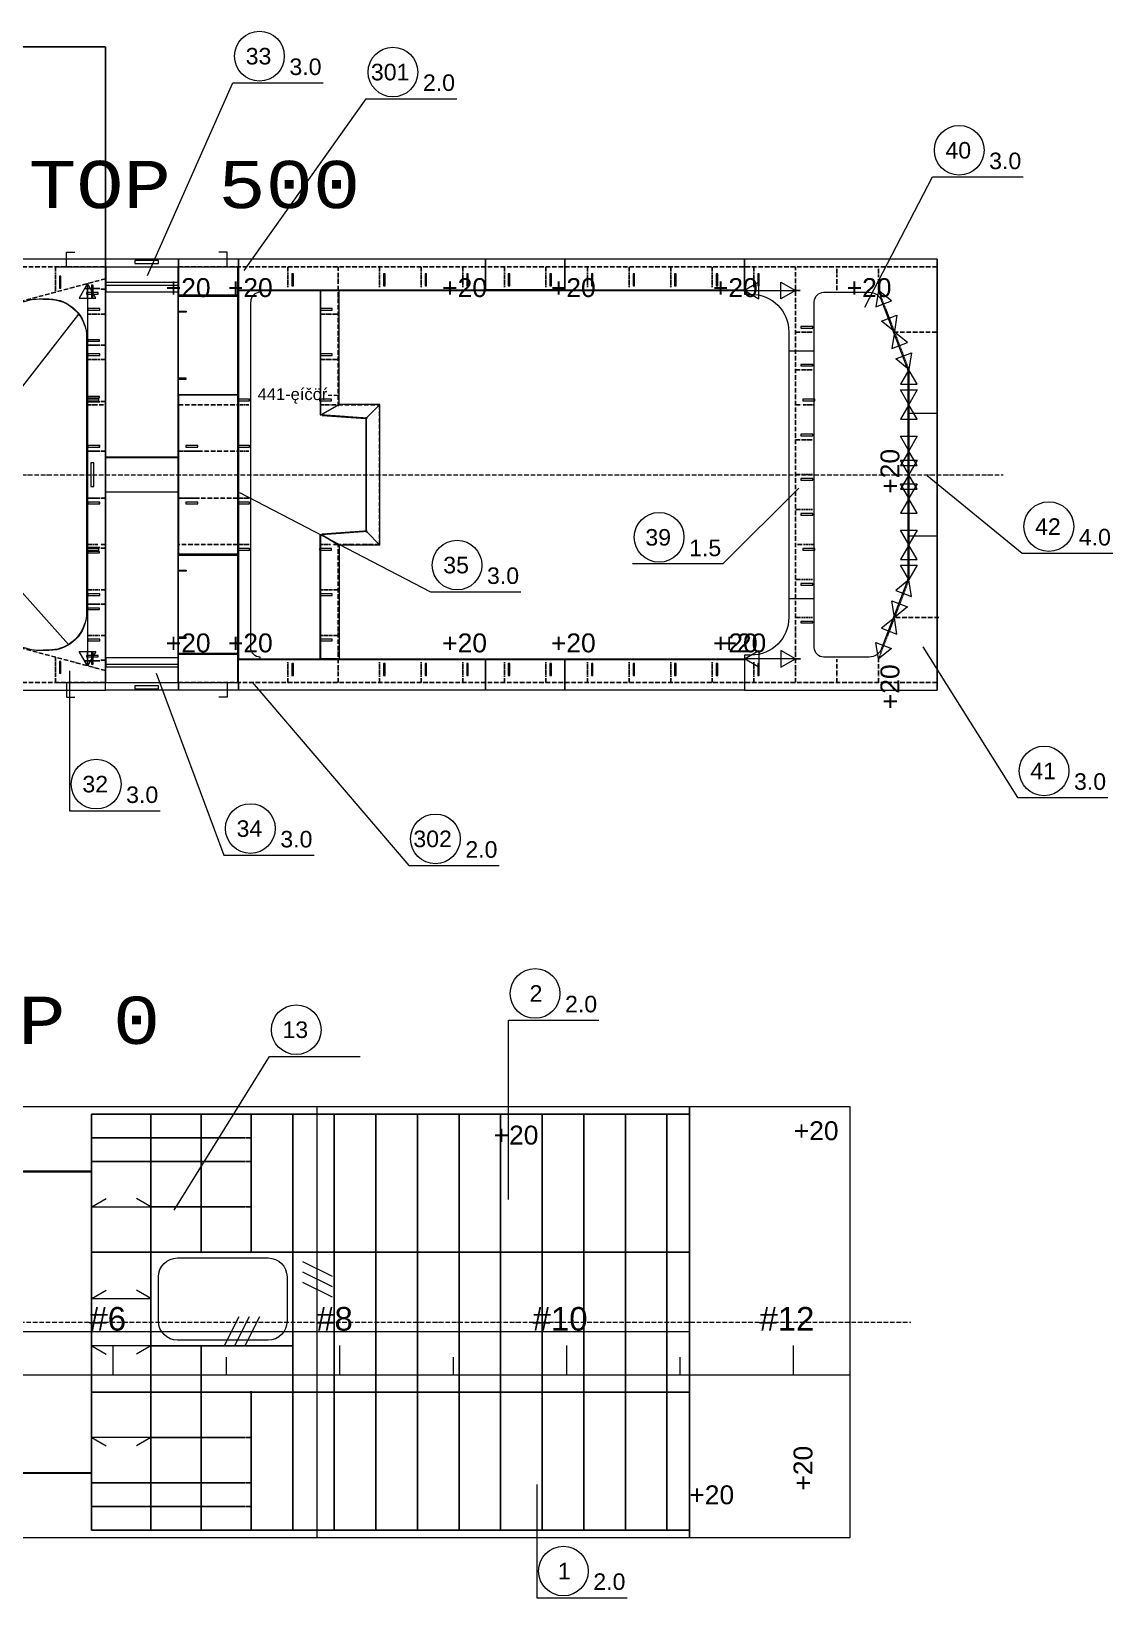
# Model space of a CAD drawing. Header units: inches. Extents: x -13175 to 44880, y -10439 to 22675.
# Drawn here: x -1702 to 4019, y 14371 to 22658 of the extents above; entities that cross this region are included whole.
import ezdxf

# ---------------------------------------------------------------- set-up
doc = ezdxf.new("R2010")
doc.units = ezdxf.units.IN
doc.header["$MEASUREMENT"] = 0
for name, pattern in [('Dashed', [10, 7.5, -2.5]), ('Dashed_dotted', [34, 24, -5, 0, -5]), ('Short_dashed', [5, 3.75, -1.25])]:
    doc.linetypes.add(name, pattern=pattern)
doc.layers.get('0').update_dxf_attribs({"linetype": 'CONTINUOUS'})
doc.layers.get('Defpoints').update_dxf_attribs({"linetype": 'CONTINUOUS'})
doc.styles.add('Style_ARIAL', font='ARIAL')
doc.styles.add('Style_Courier_New', font='Courier New')
doc.dimstyles.new('ISO-25', dxfattribs={"dimtxt": 2.5, "dimasz": 2.5, "dimexe": 0.18, "dimexo": 0.625, "dimgap": 0.09, "dimtad": 1, "dimtih": 1, "dimtoh": 1, "dimdec": 4, "dimzin": 0, "dimdsep": 46, "dimtxsty": 'Standard', "dimcen": 0.09, "dimdle": 0.38, "dimadec": 0, "dimazin": 0, "dimtfac": 1, "dimtdec": 4, "dimtofl": 0, "dimtmove": 0, "dimatfit": 3, "dimfxl": 1, "dimtolj": 1, "dimtzin": 0, "dimarcsym": 0})

# ---------------------------------------------------------------- blocks, each defined once
blk = doc.blocks.new('*D1')
at = {"color": 0, "lineweight": -2}
for p, q in [((-4411.1, 21453), (-4411.1, 22575.5)), ((-1312.1, 22575.4), (-4408.6, 22575.4)), ((-1309.6, 21453), (-1309.6, 22575.5))]:
    blk.add_line(p, q, dxfattribs=at)
at = {"color": 0}
for points in [[(-4408.6, 22575.8), (-4408.6, 22575), (-4411.1, 22575.4)], [(-1312.1, 22575.8), (-1312.1, 22575), (-1309.6, 22575.4)]]:
    blk.add_solid(points, dxfattribs=at)
at = {"layer": 'Defpoints', "color": 0}
for p in [(-4411.1, 22575.4), (-4411.1, 21452.4), (-1309.6, 21452.4)]:
    blk.add_point(p, dxfattribs=at)
at = {"color": 0, "insert": (-2860.4, 22576.7), "char_height": 2.5, "attachment_point": 5}
blk.add_mtext('\\A1;3101.4999', dxfattribs=at)

msp = doc.modelspace()

# ---------------------------------------------------------------- linework, layer by layer
at = {"color": 1, "lineweight": 0}
for p, q in [((-1515.92311, 21412.94379), (-1515.92311, 21489.2652)), ((-1515.92311, 21489.2652), (-1471.89158, 21489.2652)), ((-666.8394, 21489.2652), (-710.87092, 21489.2652)), ((-666.8394, 21412.94379), (-666.8394, 21489.2652)), ((-1574.6313, 21412.35633), (-608.13121, 21412.35633)), ((-1028.88125, 21445.16883), (-1153.88125, 21445.16883)), ((-1153.88125, 21445.16883), (-1153.88125, 21429.54383)), ((-1153.88125, 21429.54383), (-1028.88125, 21429.54383)), ((-1028.88125, 21429.54383), (-1028.88125, 21445.16883)), ((-1404.63122, 21323.43421), (-1448.66275, 21247.11432)), ((-1360.60008, 21247.11432), (-1404.63122, 21323.43421)), ((2146.68981, 21331.38862), (2070.3684, 21287.35633)), ((2146.68981, 21243.32557), (2146.68981, 21331.38862)), ((2264.04744, 21243.32557), (2264.04744, 21331.38862)), ((2264.04744, 21331.38862), (2340.36885, 21287.35633)), ((-1448.66275, 21247.11432), (-1360.60008, 21247.11432)), ((2070.3684, 21287.35633), (2146.68981, 21243.32557)), ((2340.36885, 21287.35633), (2264.04744, 21243.32557)), ((2780.36901, 21287.3548), (2766.53081, 21200.33698)), ((2766.53081, 21200.33698), (2848.77416, 21231.81739)), ((2848.77416, 21231.81739), (2780.36901, 21287.3548)), ((2795.40883, 21124.89295), (2877.65218, 21156.37336)), ((2877.65218, 21156.37336), (2863.81398, 21069.35553)), ((2863.81398, 21069.35553), (2795.40883, 21124.89295)), ((2864.57921, 21067.35511), (2850.74102, 20980.33728)), ((2932.98436, 21011.81769), (2864.57921, 21067.35511)), ((2850.74102, 20980.33728), (2932.98436, 21011.81769)), ((2871.9637, 20924.89295), (2954.20705, 20956.37336)), ((2940.36885, 20869.35553), (2871.9637, 20924.89295)), ((2954.20705, 20956.37336), (2940.36885, 20869.35553)), ((2940.36809, 20867.35511), (2896.33733, 20791.03522)), ((2984.39962, 20791.03522), (2940.36809, 20867.35511)), ((2896.33733, 20791.03522), (2984.39962, 20791.03522)), ((2940.36809, 20684.35645), (2896.33733, 20760.67634)), ((2896.33733, 20760.67634), (2984.39962, 20760.67634)), ((2984.39962, 20760.67634), (2940.36809, 20684.35645)), ((2940.36809, 20682.3545), (2896.33733, 20606.03461)), ((2984.39962, 20606.03461), (2940.36809, 20682.3545)), ((2896.33733, 20606.03461), (2984.39962, 20606.03461)), ((2940.36809, 20439.35675), (2896.33733, 20515.67664)), ((2896.33733, 20515.67664), (2984.39962, 20515.67664)), ((2984.39962, 20515.67664), (2940.36809, 20439.35675)), ((2940.36809, 20437.3548), (2896.33733, 20361.03492)), ((2940.36809, 20313.35578), (2896.33733, 20389.67719)), ((2896.33733, 20389.67719), (2984.39962, 20389.67719)), ((2984.39962, 20361.03492), (2940.36809, 20437.3548)), ((2984.39962, 20389.67719), (2940.36809, 20313.35578)), ((-1371.81872, 20374.85633), (-1387.44372, 20374.85633)), ((-1387.44372, 20374.85633), (-1387.44372, 20249.85633)), ((-1371.81872, 20249.85633), (-1371.81872, 20374.85633)), ((2896.33733, 20361.03492), (2984.39962, 20361.03492)), ((2940.36809, 20311.35535), (2896.33733, 20235.0347)), ((2984.39962, 20235.0347), (2940.36809, 20311.35535)), ((-1387.44372, 20249.85633), (-1371.81872, 20249.85633)), ((2940.36809, 20187.35556), (2896.33733, 20263.67698)), ((2896.33733, 20263.67698), (2984.39962, 20263.67698)), ((2896.33733, 20235.0347), (2984.39962, 20235.0347)), ((2984.39962, 20263.67698), (2940.36809, 20187.35556)), ((2940.36809, 20185.35666), (2896.33733, 20109.03525)), ((2984.39962, 20109.03525), (2940.36809, 20185.35666)), ((2896.33733, 20109.03525), (2984.39962, 20109.03525)), ((2940.36809, 19942.35511), (2896.33733, 20018.67652)), ((2896.33733, 20018.67652), (2984.39962, 20018.67652)), ((2984.39962, 20018.67652), (2940.36809, 19942.35511)), ((2940.36809, 19940.35621), (2896.33733, 19864.03479)), ((2984.39962, 19864.03479), (2940.36809, 19940.35621)), ((2896.33733, 19864.03479), (2984.39962, 19864.03479)), ((2940.36809, 19757.35526), (2896.33733, 19833.67667)), ((2896.33733, 19833.67667), (2984.39962, 19833.67667)), ((2984.39962, 19833.67667), (2940.36809, 19757.35526)), ((2940.36885, 19755.3556), (2871.9637, 19699.81818)), ((2954.20705, 19668.33777), (2940.36885, 19755.3556)), ((2864.57921, 19557.35602), (2850.74102, 19644.37384)), ((2850.74102, 19644.37384), (2932.98436, 19612.89344)), ((2871.9637, 19699.81818), (2954.20705, 19668.33777)), ((2932.98436, 19612.89344), (2864.57921, 19557.35602)), ((2863.81398, 19555.3556), (2795.40883, 19499.81818)), ((2795.40883, 19499.81818), (2877.65218, 19468.33777)), ((2877.65218, 19468.33777), (2863.81398, 19555.3556)), ((2780.36901, 19337.35556), (2766.53081, 19424.37339)), ((2766.53081, 19424.37339), (2848.77416, 19392.89298)), ((-1404.63122, 19301.27616), (-1448.66275, 19377.59757)), ((-1448.66275, 19377.59757), (-1360.60008, 19377.59757)), ((-1360.60008, 19377.59757), (-1404.63122, 19301.27616)), ((2070.3684, 19337.35633), (2146.68981, 19381.38709)), ((2146.68981, 19293.3248), (2070.3684, 19337.35633)), ((2146.68981, 19381.38709), (2146.68981, 19293.3248)), ((2340.36885, 19337.35633), (2264.04744, 19381.38709)), ((2264.04744, 19381.38709), (2264.04744, 19293.3248)), ((2264.04744, 19293.3248), (2340.36885, 19337.35633)), ((2848.77416, 19392.89298), (2780.36901, 19337.35556)), ((-1574.6313, 19212.35556), (-608.13121, 19212.35556)), ((-1515.92311, 19211.76886), (-1515.92311, 19135.44745)), ((-1028.88125, 19195.16806), (-1153.88125, 19195.16806)), ((-1153.88125, 19195.16806), (-1153.88125, 19179.54306)), ((-1153.88125, 19179.54306), (-1028.88125, 19179.54306)), ((-1028.88125, 19179.54306), (-1028.88125, 19195.16806)), ((-666.8394, 19211.76963), (-666.8394, 19135.44822)), ((-1515.92311, 19135.44745), (-1471.89158, 19135.44745)), ((-666.8394, 19135.44822), (-710.87054, 19135.44822)), ((-1382.91758, 16438.08722), (-1306.59655, 16482.11875)), ((-1382.91758, 16438.08722), (-1069.41775, 16438.08722)), ((-1069.41775, 16438.08722), (-1145.73878, 16482.11875)), ((-1382.91758, 15953.08738), (-1306.59655, 15997.1189)), ((-1069.41775, 15953.08738), (-1145.73878, 15997.1189)), ((-1382.91758, 15953.08738), (-1069.41775, 15953.08738)), ((-1069.41775, 15703.08738), (-1382.91758, 15703.08738)), ((-1382.91758, 15703.08738), (-1306.59655, 15659.05585)), ((-1269.41737, 15549.1941), (-1269.41737, 15705.4441)), ((-1069.41775, 15703.08738), (-1145.73878, 15659.05585)), ((-69.41737, 15549.1941), (-69.41737, 15705.4441)), ((1130.58263, 15549.1941), (1130.58263, 15705.4441)), ((2330.58263, 15549.1941), (2330.58263, 15705.4441)), ((-669.41737, 15549.1941), (-669.41737, 15642.9441)), ((530.58263, 15549.1941), (530.58263, 15642.9441)), ((1730.58263, 15549.1941), (1730.58263, 15642.9441)), ((-5339.41764, 15549.1941), (2630.58263, 15549.1941)), ((-1069.41775, 15218.08753), (-1382.91758, 15218.08753)), ((-1382.91758, 15218.08753), (-1306.59655, 15174.056)), ((-1069.41775, 15218.08753), (-1145.73878, 15174.056))]:
    msp.add_line(p, q, dxfattribs=at)
at = {"color": 3, "lineweight": 0}
for p, q in [((-1309.63115, 21452.35572), (-4411.13108, 21452.35572)), ((-1309.63115, 19172.35618), (-1309.63115, 21452.35572)), ((-923.13136, 21452.35572), (-1309.63115, 21452.35572)), ((-1309.63115, 19212.35556), (-1309.63115, 21412.35633)), ((-1308.13121, 19212.35556), (-1308.13121, 21412.35633)), ((-924.6313, 19212.35556), (-924.6313, 21412.35633)), ((-923.13136, 21452.35572), (-923.13136, 21262.35633)), ((-606.63127, 21452.35572), (-923.13136, 21452.35572)), ((-923.13136, 19212.35556), (-923.13136, 21412.35633)), ((-609.63115, 19212.35633), (-609.63115, 21412.35633)), ((-606.63127, 21452.35572), (-606.63127, 21293.35608)), ((700.3687, 21452.35572), (-606.63127, 21452.35572)), ((-606.63127, 19212.35633), (-606.63127, 21412.35633)), ((700.3687, 21452.35572), (700.3687, 21293.35608)), ((1120.3684, 21452.35572), (700.3687, 21452.35572)), ((700.3687, 21293.35608), (700.3687, 21452.35572)), ((1120.3684, 21293.35608), (1120.3684, 21452.35572)), ((1120.3684, 21452.35572), (1120.3684, 21293.35608)), ((2070.3684, 21452.35572), (1120.3684, 21452.35572)), ((3090.36885, 21452.35572), (2070.3684, 21452.35572)), ((2070.3684, 21293.35608), (2070.3684, 21452.35572)), ((3090.36885, 19172.35618), (3090.36885, 21452.35572)), ((3090.36885, 20312.35633), (3090.36885, 21452.35572)), ((3092.36852, 19172.35618), (3092.36852, 21452.35572)), ((-1308.13121, 21315.35621), (-924.6313, 21315.35621)), ((-923.13136, 21262.35633), (-609.63115, 21262.35633)), ((-606.63127, 21287.35633), (-606.63127, 19337.35633)), ((-541.63112, 19397.35618), (-541.63112, 21227.35572)), ((-73.13136, 21287.35633), (-168.63116, 21287.35633)), ((-73.13136, 20684.35645), (-73.13136, 21287.35633)), ((2305.36901, 20967.35511), (2440.36885, 20967.35511)), ((-923.13136, 20733.357), (-923.13136, 19891.35642)), ((-609.63115, 20733.357), (-923.13136, 20733.357)), ((-609.63115, 19891.35642), (-609.63115, 20733.357)), ((-168.63116, 20629.21882), (-73.13136, 20684.35645)), ((-73.13136, 20684.35645), (-163.81663, 20631.99897)), ((142.3689, 20684.35645), (-73.13136, 20684.35645)), ((72.97612, 20614.96405), (142.3689, 20684.35645)), ((142.3689, 20684.35645), (73.36866, 20615.35621)), ((142.3689, 19940.35621), (142.3689, 20684.35645)), ((2935.36855, 20637.35633), (3090.36885, 20637.35633)), ((-163.81663, 20631.99897), (-163.80099, 20631.99744)), ((67.76868, 20615.3379), (72.97612, 20614.96405)), ((73.36866, 20615.35621), (73.36866, 20609.35645)), ((3090.36885, 19172.35618), (3090.36885, 20312.35633)), ((-168.63116, 19995.49308), (-73.13136, 19940.35621)), ((-163.81663, 19992.71445), (-163.80099, 19992.71521)), ((-73.13136, 19940.35621), (-163.81663, 19992.71445)), ((67.76868, 20009.374), (72.97612, 20009.7486)), ((72.97612, 20009.7486), (142.3689, 19940.35621)), ((73.36866, 20015.35621), (73.36866, 20009.35645)), ((73.36866, 20009.35645), (142.3689, 19940.35621)), ((3090.36885, 19987.35556), (2935.36855, 19987.35556)), ((-923.13136, 19891.35642), (-609.63115, 19891.35642)), ((142.3689, 19940.35621), (-73.13136, 19940.35621)), ((-73.13136, 19940.35621), (-73.13136, 19337.35633)), ((2305.36901, 19657.35602), (2440.36885, 19657.35602)), ((-923.13136, 19172.35618), (-923.13136, 19362.35556)), ((-923.13136, 19362.35556), (-609.63115, 19362.35556)), ((-606.63127, 19172.35618), (-606.63127, 19331.35581)), ((-73.13136, 19337.35633), (-168.63116, 19337.35633)), ((700.3687, 19331.35581), (700.3687, 19172.35618)), ((700.3687, 19172.35618), (700.3687, 19331.35581)), ((1120.3684, 19331.35581), (1120.3684, 19172.35618)), ((1120.3684, 19172.35618), (1120.3684, 19331.35581)), ((2070.3684, 19331.35581), (2070.3684, 19172.35618)), ((-1308.13121, 19309.35569), (-924.6313, 19309.35569)), ((-4411.13108, 19172.35618), (-1309.63115, 19172.35618)), ((-923.13136, 19172.35618), (-1309.63115, 19172.35618)), ((-606.63127, 19172.35618), (-923.13136, 19172.35618)), ((700.3687, 19172.35618), (-606.63127, 19172.35618)), ((1120.3684, 19172.35618), (700.3687, 19172.35618)), ((2070.3684, 19172.35618), (1120.3684, 19172.35618)), ((2070.3684, 19172.35618), (3090.36885, 19172.35618)), ((1780.58263, 16968.08753), (-4144.41756, 16968.08753)), ((-189.41783, 14688.08722), (-189.41783, 16968.08753)), ((1780.58263, 14688.08722), (1780.58263, 16968.08753)), ((2630.58263, 16968.08753), (1780.58263, 16968.08753)), ((1780.58263, 16968.08753), (1780.58263, 14688.08722)), ((2630.58263, 14688.08722), (2630.58263, 16968.08753)), ((-267.6958, 16150.02036), (-111.13986, 16071.74277)), ((-267.6958, 16095.22605), (-111.13986, 16016.94846)), ((-267.6958, 16040.43174), (-111.13986, 15962.15415)), ((-605.07335, 15856.36496), (-683.35132, 15699.80979)), ((-550.27903, 15856.36496), (-628.55662, 15699.80979)), ((-495.48434, 15856.36496), (-573.76231, 15699.80979)), ((-4144.41756, 15778.08738), (1780.58263, 15778.08738)), ((-4144.41756, 14688.08722), (1780.58263, 14688.08722)), ((1780.58263, 14688.08722), (2630.58263, 14688.08722))]:
    msp.add_line(p, q, dxfattribs=at)
at = {"color": 3, "linetype": 'Dashed_dotted', "lineweight": 25}
for p, q in [((-4409.63115, 21412.35633), (-1308.13121, 21412.35633)), ((-1574.6313, 21386.85584), (-1574.6313, 21412.35633)), ((-924.6313, 21412.35633), (3090.36885, 21412.35633)), ((-344.63137, 21386.85584), (-344.63137, 21412.35633)), ((-79.63122, 20674.35584), (-79.63122, 21412.35633)), ((140.36885, 21386.85584), (140.36885, 21412.35633)), ((360.36855, 21386.85584), (360.36855, 21412.35633)), ((580.36901, 21386.85584), (580.36901, 21412.35633)), ((800.3687, 21386.85584), (800.3687, 21412.35633)), ((1020.3684, 21386.85584), (1020.3684, 21412.35633)), ((1240.36885, 21386.85584), (1240.36885, 21412.35633)), ((1460.36855, 21386.85584), (1460.36855, 21412.35633)), ((1680.36901, 21386.85584), (1680.36901, 21412.35633)), ((1900.3687, 21386.85584), (1900.3687, 21412.35633)), ((2120.3684, 21386.85584), (2120.3684, 21412.35633)), ((2340.36885, 19212.35556), (2340.36885, 21412.35633)), ((2560.36855, 21376.85523), (2560.36855, 21412.35633)), ((2780.36901, 21376.85523), (2780.36901, 21412.35633)), ((-3408.13121, 20786.59644), (-1309.63115, 21348.89045)), ((2560.36855, 21288.85627), (2560.36855, 21372.35541)), ((2780.36901, 21288.85627), (2780.36901, 21372.35541)), ((2341.86879, 21287.35633), (2367.36852, 21287.35633)), ((-1335.13125, 21162.35633), (-1309.63115, 21162.35633)), ((-105.13133, 21162.35633), (-79.63122, 21162.35633)), ((2341.86879, 21067.35511), (2367.36852, 21067.35511)), ((2859.6758, 21067.35511), (3099.67366, 21067.35511)), ((-1335.13125, 20922.35541), (-1309.63115, 20922.35541)), ((-105.13133, 20922.35541), (-79.63122, 20922.35541)), ((2341.86879, 20867.35511), (2367.36852, 20867.35511)), ((-1343.63116, 20682.35602), (-1309.63115, 20682.35602)), ((-923.13136, 20682.35602), (-609.63115, 20682.35602)), ((-113.63124, 20682.35602), (-79.63122, 20682.35602)), ((-78.13128, 20682.35602), (140.36885, 20682.35602)), ((140.36885, 19940.35621), (140.36885, 20684.35645)), ((2341.86879, 20682.35602), (2375.86843, 20682.35602)), ((2341.86879, 20497.35541), (2367.36852, 20497.35541)), ((-1335.13125, 20437.35633), (-1309.63115, 20437.35633)), ((-923.13136, 20437.35633), (-609.63115, 20437.35633)), ((2341.86879, 20313.10553), (2367.36852, 20313.10553)), ((-1309.63115, 20187.35556), (-1335.13125, 20187.35556)), ((-609.63115, 20187.35556), (-923.13136, 20187.35556)), ((2367.36852, 20127.35572), (2341.86879, 20127.35572)), ((-1309.63115, 19942.35587), (-1343.63116, 19942.35587)), ((-609.63115, 19942.35587), (-923.13136, 19942.35587)), ((-79.63122, 19942.35587), (-113.63124, 19942.35587)), ((-79.63122, 19212.35633), (-79.63122, 19947.35618)), ((140.36885, 19942.35663), (-78.13128, 19942.35663)), ((2375.86843, 19942.35587), (2341.86879, 19942.35587)), ((-1309.63115, 19275.82068), (-3408.13121, 19838.11545)), ((2367.36852, 19757.35602), (2341.86879, 19757.35602)), ((-1309.63115, 19702.35572), (-1335.13125, 19702.35572)), ((-79.63122, 19702.35572), (-105.13133, 19702.35572)), ((2367.36852, 19557.35602), (2341.86879, 19557.35602)), ((3099.67366, 19557.35602), (2859.6758, 19557.35602)), ((-1309.63115, 19462.35556), (-1335.13125, 19462.35556)), ((-79.63122, 19462.35556), (-105.13133, 19462.35556)), ((2367.36852, 19337.35556), (2341.86879, 19337.35556)), ((2560.36855, 19252.35572), (2560.36855, 19335.85563)), ((2780.36901, 19252.35572), (2780.36901, 19335.85563)), ((-1574.6313, 19212.35556), (-1574.6313, 19237.85605)), ((-344.63137, 19212.35556), (-344.63137, 19237.85605)), ((140.36885, 19212.35556), (140.36885, 19237.85605)), ((360.36855, 19212.35556), (360.36855, 19237.85605)), ((580.36901, 19212.35556), (580.36901, 19237.85605)), ((800.3687, 19212.35556), (800.3687, 19237.85605)), ((1020.3684, 19212.35556), (1020.3684, 19237.85605)), ((1240.36885, 19212.35556), (1240.36885, 19237.85605)), ((1460.36855, 19212.35556), (1460.36855, 19237.85605)), ((1680.36901, 19212.35556), (1680.36901, 19237.85605)), ((1900.3687, 19212.35556), (1900.3687, 19237.85605)), ((2120.3684, 19212.35556), (2120.3684, 19237.85605)), ((2560.36855, 19212.35556), (2560.36855, 19247.8559)), ((2780.36901, 19212.35556), (2780.36901, 19247.8559)), ((-4409.63115, 19212.35556), (-1308.13121, 19212.35556)), ((-924.6313, 19212.35556), (3090.36885, 19212.35556))]:
    msp.add_line(p, q, dxfattribs=at)
at = {"color": 2, "linetype": 'Dashed', "lineweight": 25}
for p, q in [((-1574.6313, 21382.35602), (-1574.6313, 21280.3556)), ((-344.63137, 21382.35602), (-344.63137, 21304.35614)), ((140.36885, 21382.35602), (140.36885, 21304.35614)), ((360.36855, 21382.35602), (360.36855, 21304.35614)), ((580.36901, 21382.35602), (580.36901, 21304.35614)), ((800.3687, 21382.35602), (800.3687, 21304.35614)), ((1020.3684, 21382.35602), (1020.3684, 21304.35614)), ((1240.36885, 21382.35602), (1240.36885, 21304.35614)), ((1460.36855, 21382.35602), (1460.36855, 21304.35614)), ((1680.36901, 21382.35602), (1680.36901, 21304.35614)), ((1900.3687, 21382.35602), (1900.3687, 21304.35614)), ((2120.3684, 21382.35602), (2120.3684, 21304.35614)), ((-1404.63122, 21323.45557), (-1404.63122, 21243.45527)), ((-1402.63118, 21162.35633), (-1339.63107, 21162.35633)), ((-172.63125, 21162.35633), (-109.63115, 21162.35633)), ((2371.86834, 21067.35511), (2430.36901, 21067.35511)), ((-1402.63118, 20922.35541), (-1339.63107, 20922.35541)), ((-172.63125, 20922.35541), (-109.63115, 20922.35541)), ((2371.86834, 20867.35511), (2430.36901, 20867.35511)), ((-1402.63118, 20682.35602), (-1349.6313, 20682.35602)), ((-608.13121, 20682.35602), (-549.13119, 20682.35602)), ((-171.63142, 20682.35602), (-119.63137, 20682.35602)), ((2381.86895, 20682.35602), (2440.36885, 20682.35602)), ((2371.86834, 20497.35541), (2430.36901, 20497.35541)), ((-1402.63118, 20437.35633), (-1339.63107, 20437.35633)), ((-608.13121, 20437.35633), (-549.13119, 20437.35633)), ((2430.36901, 20313.10553), (2371.86834, 20313.10553)), ((-1339.63107, 20187.35556), (-1402.63118, 20187.35556)), ((-549.13119, 20187.35633), (-608.13121, 20187.35633)), ((2430.36901, 20127.35572), (2371.86834, 20127.35572)), ((-1349.6313, 19942.35587), (-1402.63118, 19942.35587)), ((-549.13119, 19942.35663), (-608.13121, 19942.35663)), ((-119.63137, 19942.35587), (-171.63142, 19942.35587)), ((2440.36885, 19942.35587), (2381.86895, 19942.35587)), ((2430.36901, 19757.35602), (2371.86834, 19757.35602)), ((-1339.63107, 19702.35572), (-1402.63118, 19702.35572)), ((-109.63115, 19702.35572), (-172.63125, 19702.35572)), ((2430.36901, 19557.35602), (2371.86834, 19557.35602)), ((-1339.63107, 19462.35556), (-1402.63118, 19462.35556)), ((-109.63115, 19462.35556), (-172.63125, 19462.35556)), ((-1574.6313, 19344.35553), (-1574.6313, 19242.35587)), ((-1404.63122, 19381.25586), (-1404.63122, 19301.25556)), ((-344.63137, 19320.35575), (-344.63137, 19242.35587)), ((140.36885, 19320.35575), (140.36885, 19242.35587)), ((360.36855, 19320.35575), (360.36855, 19242.35587)), ((580.36901, 19320.35575), (580.36901, 19242.35587)), ((800.3687, 19320.35575), (800.3687, 19242.35587)), ((1020.3684, 19320.35575), (1020.3684, 19242.35587)), ((1240.36885, 19320.35575), (1240.36885, 19242.35587)), ((1460.36855, 19320.35575), (1460.36855, 19242.35587)), ((1680.36901, 19320.35575), (1680.36901, 19242.35587)), ((1900.3687, 19320.35575), (1900.3687, 19242.35587)), ((2120.3684, 19320.35575), (2120.3684, 19242.35587))]:
    msp.add_line(p, q, dxfattribs=at)
at = {"color": 2, "lineweight": 0}
for p, q in [((-1545.71742, 21362.66608), (-1553.54518, 21362.66608)), ((-1553.54518, 21362.66608), (-1553.54518, 21300.04401)), ((-1553.54518, 21300.04401), (-1545.71742, 21300.04401)), ((-1545.71742, 21300.04401), (-1545.71742, 21362.66608)), ((-1375.71734, 21314.76722), (-1383.5451, 21314.76722)), ((-1383.5451, 21314.76722), (-1383.5451, 21252.14515)), ((-1375.71734, 21252.14515), (-1375.71734, 21314.76722)), ((-315.7175, 21374.66712), (-323.54525, 21374.66712)), ((-323.54525, 21374.66712), (-323.54525, 21312.04505)), ((-323.54525, 21312.04505), (-315.7175, 21312.04505)), ((-315.7175, 21312.04505), (-315.7175, 21374.66712)), ((169.28273, 21374.66712), (161.45497, 21374.66712)), ((161.45497, 21374.66712), (161.45497, 21312.04505)), ((161.45497, 21312.04505), (169.28273, 21312.04505)), ((169.28273, 21312.04505), (169.28273, 21374.66712)), ((389.28243, 21374.66712), (381.45467, 21374.66712)), ((381.45467, 21374.66712), (381.45467, 21312.04505)), ((381.45467, 21312.04505), (389.28243, 21312.04505)), ((389.28243, 21312.04505), (389.28243, 21374.66712)), ((609.28289, 21374.66712), (601.45513, 21374.66712)), ((601.45513, 21374.66712), (601.45513, 21312.04505)), ((601.45513, 21312.04505), (609.28289, 21312.04505)), ((609.28289, 21312.04505), (609.28289, 21374.66712)), ((829.28258, 21374.66712), (821.45482, 21374.66712)), ((821.45482, 21374.66712), (821.45482, 21312.04505)), ((821.45482, 21312.04505), (829.28258, 21312.04505)), ((829.28258, 21312.04505), (829.28258, 21374.66712)), ((1049.28228, 21374.66712), (1041.45452, 21374.66712)), ((1041.45452, 21374.66712), (1041.45452, 21312.04505)), ((1041.45452, 21312.04505), (1049.28228, 21312.04505)), ((1049.28228, 21312.04505), (1049.28228, 21374.66712)), ((1269.28273, 21374.66712), (1261.45497, 21374.66712)), ((1261.45497, 21374.66712), (1261.45497, 21312.04505)), ((1261.45497, 21312.04505), (1269.28273, 21312.04505)), ((1269.28273, 21312.04505), (1269.28273, 21374.66712)), ((1489.28243, 21374.66712), (1481.45467, 21374.66712)), ((1481.45467, 21374.66712), (1481.45467, 21312.04505)), ((1481.45467, 21312.04505), (1489.28243, 21312.04505)), ((1489.28243, 21312.04505), (1489.28243, 21374.66712)), ((1709.28289, 21374.66712), (1701.45513, 21374.66712)), ((1701.45513, 21374.66712), (1701.45513, 21312.04505)), ((1701.45513, 21312.04505), (1709.28289, 21312.04505)), ((1709.28289, 21312.04505), (1709.28289, 21374.66712)), ((1929.28258, 21374.66712), (1921.45482, 21374.66712)), ((1921.45482, 21374.66712), (1921.45482, 21312.04505)), ((1921.45482, 21312.04505), (1929.28258, 21312.04505)), ((1929.28258, 21312.04505), (1929.28258, 21374.66712)), ((2149.28228, 21374.66712), (2141.45452, 21374.66712)), ((2141.45452, 21374.66712), (2141.45452, 21312.04505)), ((2141.45452, 21312.04505), (2149.28228, 21312.04505)), ((2149.28228, 21312.04505), (2149.28228, 21374.66712)), ((-1411.04258, 21276.26929), (-1411.04258, 21268.44153)), ((-1348.42013, 21276.26929), (-1411.04258, 21276.26929)), ((-1411.04258, 21268.44153), (-1348.42013, 21268.44153)), ((-1383.5451, 21252.14515), (-1375.71734, 21252.14515)), ((-1348.42013, 21268.44153), (-1348.42013, 21276.26929)), ((-1339.8199, 21191.27021), (-1402.44235, 21191.27021)), ((-1402.44235, 21191.27021), (-1402.44235, 21183.44245)), ((-1402.44235, 21183.44245), (-1339.8199, 21183.44245)), ((-1339.8199, 21183.44245), (-1339.8199, 21191.27021)), ((-109.81997, 21191.27021), (-172.44243, 21191.27021)), ((-172.44243, 21191.27021), (-172.44243, 21183.44245)), ((-172.44243, 21183.44245), (-109.81997, 21183.44245)), ((-109.81997, 21183.44245), (-109.81997, 21191.27021)), ((2432.42971, 21096.26899), (2369.80764, 21096.26899)), ((2369.80764, 21096.26899), (2369.80764, 21088.44123)), ((2369.80764, 21088.44123), (2432.42971, 21088.44123)), ((2432.42971, 21088.44123), (2432.42971, 21096.26899)), ((-1340.81973, 21026.26929), (-1403.44218, 21026.26929)), ((-1403.44218, 21026.26929), (-1403.44218, 21018.44153)), ((-1403.44218, 21018.44153), (-1340.81973, 21018.44153)), ((-1340.81973, 21018.44153), (-1340.81973, 21026.26929)), ((-1339.8199, 20951.26929), (-1402.44235, 20951.26929)), ((-1402.44235, 20951.26929), (-1402.44235, 20943.44153)), ((-1402.44235, 20943.44153), (-1339.8199, 20943.44153)), ((-1339.8199, 20943.44153), (-1339.8199, 20951.26929)), ((-109.81997, 20951.26929), (-172.44243, 20951.26929)), ((-172.44243, 20951.26929), (-172.44243, 20943.44153)), ((-172.44243, 20943.44153), (-109.81997, 20943.44153)), ((-109.81997, 20943.44153), (-109.81997, 20951.26929)), ((2432.42971, 20896.26899), (2369.80764, 20896.26899)), ((2369.80764, 20896.26899), (2369.80764, 20888.44123)), ((2369.80764, 20888.44123), (2432.42971, 20888.44123)), ((2432.42971, 20888.44123), (2432.42971, 20896.26899)), ((-1340.82393, 20726.26929), (-1403.44638, 20726.26929)), ((-1403.44638, 20726.26929), (-1403.44638, 20718.44153)), ((-1340.82393, 20718.44153), (-1340.82393, 20726.26929)), ((-1344.81982, 20711.2699), (-1407.44227, 20711.2699)), ((-1407.44227, 20711.2699), (-1407.44227, 20703.44214)), ((-1407.44227, 20703.44214), (-1344.81982, 20703.44214)), ((-1403.44638, 20718.44153), (-1340.82393, 20718.44153)), ((-1344.81982, 20703.44214), (-1344.81982, 20711.2699)), ((-547.31997, 20711.2699), (-609.94243, 20711.2699)), ((-609.94243, 20711.2699), (-609.94243, 20703.44214)), ((-609.94243, 20703.44214), (-547.31997, 20703.44214)), ((-547.31997, 20703.44214), (-547.31997, 20711.2699)), ((-114.31979, 20711.2699), (-176.94224, 20711.2699)), ((-176.94224, 20711.2699), (-176.94224, 20703.44214)), ((-176.94224, 20703.44214), (-114.31979, 20703.44214)), ((-114.31979, 20703.44214), (-114.31979, 20711.2699)), ((2442.42955, 20711.2699), (2379.80748, 20711.2699)), ((2379.80748, 20711.2699), (2379.80748, 20703.44214)), ((2379.80748, 20703.44214), (2442.42955, 20703.44214)), ((2442.42955, 20703.44214), (2442.42955, 20711.2699)), ((2432.42971, 20526.26929), (2369.80764, 20526.26929)), ((2369.80764, 20526.26929), (2369.80764, 20518.44153)), ((2369.80764, 20518.44153), (2432.42971, 20518.44153)), ((2432.42971, 20518.44153), (2432.42971, 20526.26929)), ((-1340.81973, 20466.27021), (-1403.44218, 20466.27021)), ((-1403.44218, 20466.27021), (-1403.44218, 20458.44245)), ((-1403.44218, 20458.44245), (-1340.81973, 20458.44245)), ((-1339.8199, 20466.27021), (-1402.44235, 20466.27021)), ((-1402.44235, 20466.27021), (-1402.44235, 20458.44245)), ((-1402.44235, 20458.44245), (-1339.8199, 20458.44245)), ((-1340.81973, 20458.44245), (-1340.81973, 20466.27021)), ((-1339.8199, 20458.44245), (-1339.8199, 20466.27021)), ((-821.81987, 20466.27021), (-884.44232, 20466.27021)), ((-884.44232, 20466.27021), (-884.44232, 20458.44245)), ((-884.44232, 20458.44245), (-821.81987, 20458.44245)), ((-821.81987, 20458.44245), (-821.81987, 20466.27021)), ((-547.31997, 20466.27021), (-609.94243, 20466.27021)), ((-609.94243, 20466.27021), (-609.94243, 20458.44245)), ((-609.94243, 20458.44245), (-547.31997, 20458.44245)), ((-547.31997, 20458.44245), (-547.31997, 20466.27021)), ((2369.80764, 20292.01941), (2369.80764, 20284.19165)), ((2432.42971, 20292.01941), (2369.80764, 20292.01941)), ((2369.80764, 20284.19165), (2432.42971, 20284.19165)), ((2432.42971, 20284.19165), (2432.42971, 20292.01941)), ((-1403.44256, 20166.26944), (-1403.44256, 20158.44169)), ((-1340.82011, 20166.26944), (-1403.44256, 20166.26944)), ((-1403.44256, 20158.44169), (-1340.82011, 20158.44169)), ((-1402.44273, 20166.26944), (-1402.44273, 20158.44169)), ((-1339.82028, 20166.26944), (-1402.44273, 20166.26944)), ((-1402.44273, 20158.44169), (-1339.82028, 20158.44169)), ((-1340.82011, 20158.44169), (-1340.82011, 20166.26944)), ((-1339.82028, 20158.44169), (-1339.82028, 20166.26944)), ((-884.4427, 20166.26944), (-884.4427, 20158.44169)), ((-821.82025, 20166.26944), (-884.4427, 20166.26944)), ((-884.4427, 20158.44169), (-821.82025, 20158.44169)), ((-821.82025, 20158.44169), (-821.82025, 20166.26944)), ((-609.94281, 20166.27021), (-609.94281, 20158.44245)), ((-547.32035, 20166.27021), (-609.94281, 20166.27021)), ((-609.94281, 20158.44245), (-547.32035, 20158.44245)), ((-547.32035, 20158.44245), (-547.32035, 20166.27021)), ((2369.80764, 20106.2696), (2369.80764, 20098.44184)), ((2432.42971, 20106.2696), (2369.80764, 20106.2696)), ((2369.80764, 20098.44184), (2432.42971, 20098.44184)), ((2432.42971, 20098.44184), (2432.42971, 20106.2696)), ((-1407.44265, 19921.26975), (-1407.44265, 19913.44199)), ((-1344.8202, 19921.26975), (-1407.44265, 19921.26975)), ((-1407.44265, 19913.44199), (-1344.8202, 19913.44199)), ((-1403.44638, 19906.2696), (-1403.44638, 19898.44184)), ((-1340.82393, 19906.2696), (-1403.44638, 19906.2696)), ((-1403.44638, 19898.44184), (-1340.82393, 19898.44184)), ((-1344.8202, 19913.44199), (-1344.8202, 19921.26975)), ((-1340.82393, 19898.44184), (-1340.82393, 19906.2696)), ((-609.94281, 19921.27051), (-609.94281, 19913.44275)), ((-547.32035, 19921.27051), (-609.94281, 19921.27051)), ((-609.94281, 19913.44275), (-547.32035, 19913.44275)), ((-547.32035, 19913.44275), (-547.32035, 19921.27051)), ((-176.94262, 19921.26975), (-176.94262, 19913.44199)), ((-114.32017, 19921.26975), (-176.94262, 19921.26975)), ((-176.94262, 19913.44199), (-114.32017, 19913.44199)), ((-114.32017, 19913.44199), (-114.32017, 19921.26975)), ((2379.80748, 19921.26975), (2379.80748, 19913.44199)), ((2442.42955, 19921.26975), (2379.80748, 19921.26975)), ((2379.80748, 19913.44199), (2442.42955, 19913.44199)), ((2442.42955, 19913.44199), (2442.42955, 19921.26975)), ((2369.80764, 19736.2699), (2369.80764, 19728.44214)), ((2432.42971, 19736.2699), (2369.80764, 19736.2699)), ((2369.80764, 19728.44214), (2432.42971, 19728.44214)), ((2432.42971, 19728.44214), (2432.42971, 19736.2699)), ((-1402.44273, 19681.2696), (-1402.44273, 19673.44184)), ((-1339.82028, 19681.2696), (-1402.44273, 19681.2696)), ((-1402.44273, 19673.44184), (-1339.82028, 19673.44184)), ((-1339.82028, 19673.44184), (-1339.82028, 19681.2696)), ((-172.44281, 19681.2696), (-172.44281, 19673.44184)), ((-109.82035, 19681.2696), (-172.44281, 19681.2696)), ((-172.44281, 19673.44184), (-109.82035, 19673.44184)), ((-109.82035, 19673.44184), (-109.82035, 19681.2696)), ((-1403.44256, 19606.2696), (-1403.44256, 19598.44184)), ((-1340.82011, 19606.2696), (-1403.44256, 19606.2696)), ((-1403.44256, 19598.44184), (-1340.82011, 19598.44184)), ((-1340.82011, 19598.44184), (-1340.82011, 19606.2696)), ((2369.80764, 19536.2699), (2369.80764, 19528.44214)), ((2432.42971, 19536.2699), (2369.80764, 19536.2699)), ((2369.80764, 19528.44214), (2432.42971, 19528.44214)), ((2432.42971, 19528.44214), (2432.42971, 19536.2699)), ((-1402.44273, 19441.26944), (-1402.44273, 19433.44169)), ((-1339.82028, 19441.26944), (-1402.44273, 19441.26944)), ((-1402.44273, 19433.44169), (-1339.82028, 19433.44169)), ((-1339.82028, 19433.44169), (-1339.82028, 19441.26944)), ((-172.44281, 19441.26944), (-172.44281, 19433.44169)), ((-109.82035, 19441.26944), (-172.44281, 19441.26944)), ((-172.44281, 19433.44169), (-109.82035, 19433.44169)), ((-109.82035, 19433.44169), (-109.82035, 19441.26944)), ((-1545.71742, 19324.66712), (-1553.54518, 19324.66712)), ((-1553.54518, 19324.66712), (-1553.54518, 19262.04505)), ((-1545.71742, 19262.04505), (-1545.71742, 19324.66712)), ((-1348.42013, 19356.2696), (-1411.04258, 19356.2696)), ((-1411.04258, 19356.2696), (-1411.04258, 19348.44184)), ((-1411.04258, 19348.44184), (-1348.42013, 19348.44184)), ((-1375.71734, 19372.56675), (-1383.5451, 19372.56675)), ((-1383.5451, 19372.56675), (-1383.5451, 19309.94468)), ((-1375.71734, 19309.94468), (-1375.71734, 19372.56675)), ((-1348.42013, 19348.44184), (-1348.42013, 19356.2696)), ((-315.7175, 19312.66684), (-323.54525, 19312.66684)), ((-323.54525, 19312.66684), (-323.54525, 19250.04477)), ((-315.7175, 19250.04477), (-315.7175, 19312.66684)), ((169.28273, 19312.66684), (161.45497, 19312.66684)), ((161.45497, 19312.66684), (161.45497, 19250.04477)), ((169.28273, 19250.04477), (169.28273, 19312.66684)), ((389.28243, 19312.66684), (381.45467, 19312.66684)), ((381.45467, 19312.66684), (381.45467, 19250.04477)), ((389.28243, 19250.04477), (389.28243, 19312.66684)), ((609.28289, 19312.66684), (601.45513, 19312.66684)), ((601.45513, 19312.66684), (601.45513, 19250.04477)), ((609.28289, 19250.04477), (609.28289, 19312.66684)), ((829.28258, 19312.66684), (821.45482, 19312.66684)), ((821.45482, 19312.66684), (821.45482, 19250.04477)), ((829.28258, 19250.04477), (829.28258, 19312.66684)), ((1049.28228, 19312.66684), (1041.45452, 19312.66684)), ((1041.45452, 19312.66684), (1041.45452, 19250.04477)), ((1049.28228, 19250.04477), (1049.28228, 19312.66684)), ((1269.28273, 19312.66684), (1261.45497, 19312.66684)), ((1261.45497, 19312.66684), (1261.45497, 19250.04477)), ((1269.28273, 19250.04477), (1269.28273, 19312.66684)), ((1489.28243, 19312.66684), (1481.45467, 19312.66684)), ((1481.45467, 19312.66684), (1481.45467, 19250.04477)), ((1489.28243, 19250.04477), (1489.28243, 19312.66684)), ((1709.28289, 19312.66684), (1701.45513, 19312.66684)), ((1701.45513, 19312.66684), (1701.45513, 19250.04477)), ((1709.28289, 19250.04477), (1709.28289, 19312.66684)), ((1929.28258, 19312.66684), (1921.45482, 19312.66684)), ((1921.45482, 19312.66684), (1921.45482, 19250.04477)), ((1929.28258, 19250.04477), (1929.28258, 19312.66684)), ((2149.28228, 19312.66684), (2141.45452, 19312.66684)), ((2141.45452, 19312.66684), (2141.45452, 19250.04477)), ((2149.28228, 19250.04477), (2149.28228, 19312.66684)), ((-1553.54518, 19262.04505), (-1545.71742, 19262.04505)), ((-1383.5451, 19309.94468), (-1375.71734, 19309.94468)), ((-323.54525, 19250.04477), (-315.7175, 19250.04477)), ((161.45497, 19250.04477), (169.28273, 19250.04477)), ((381.45467, 19250.04477), (389.28243, 19250.04477)), ((601.45513, 19250.04477), (609.28289, 19250.04477)), ((821.45482, 19250.04477), (829.28258, 19250.04477)), ((1041.45452, 19250.04477), (1049.28228, 19250.04477)), ((1261.45497, 19250.04477), (1269.28273, 19250.04477)), ((1481.45467, 19250.04477), (1489.28243, 19250.04477)), ((1701.45513, 19250.04477), (1709.28289, 19250.04477)), ((1921.45482, 19250.04477), (1929.28258, 19250.04477)), ((2141.45452, 19250.04477), (2149.28228, 19250.04477))]:
    msp.add_line(p, q, dxfattribs=at)
at = {"color": 1, "linetype": 'Short_dashed', "lineweight": 0}
for p, q in [((-1404.63122, 21323.43573), (-1404.63122, 19301.27616)), ((2070.3684, 21287.35633), (2340.36885, 21287.35633)), ((2780.36901, 21287.35633), (2863.81398, 21069.35553)), ((2864.57921, 21067.35511), (2940.36885, 20869.35553)), ((2940.36885, 20867.35511), (2940.36885, 20684.35645)), ((2940.36885, 20682.35602), (2940.36885, 20439.35523)), ((2940.36885, 20437.35633), (2940.36885, 20313.35578)), ((2940.36885, 20311.35535), (2940.36885, 20187.35556)), ((2940.36885, 20185.3559), (2940.36885, 19942.35587)), ((2940.36885, 19940.35544), (2940.36885, 19757.35602)), ((2940.36885, 19755.3556), (2864.57921, 19557.35602)), ((2863.81398, 19555.3556), (2780.36901, 19337.35556)), ((2340.36885, 19337.35556), (2070.3684, 19337.35556))]:
    msp.add_line(p, q, dxfattribs=at)
at = {"color": 6, "lineweight": 0}
for p, q in [((-1308.13121, 21329.50568), (-1308.13121, 21280.50513)), ((-924.6313, 21329.50568), (-1308.13121, 21329.50568)), ((-924.6313, 21329.50568), (-924.6313, 21280.50513)), ((-1308.13121, 21280.50513), (-924.6313, 21280.50513)), ((-1308.13121, 19344.206), (-1308.13121, 19295.20545)), ((-924.6313, 19344.206), (-1308.13121, 19344.206)), ((-924.6313, 19344.206), (-924.6313, 19295.20545)), ((-1308.13121, 19295.20545), (-924.6313, 19295.20545))]:
    msp.add_line(p, q, dxfattribs=at)
at = {"color": 2, "lineweight": 25}
for p, q in [((-1339.7314, 21297.35541), (-1419.73132, 21297.35541)), ((-1404.63122, 20997.35541), (-1339.63107, 20997.35541)), ((-1404.63122, 20697.35541), (-1339.6387, 20697.35541)), ((-1404.63122, 20437.35633), (-1339.63107, 20437.35633)), ((-893.13105, 20437.35633), (-813.13113, 20437.35633)), ((-1339.63107, 20187.35556), (-1404.63122, 20187.35556)), ((-813.13113, 20187.35556), (-893.13105, 20187.35556)), ((-1339.6387, 19927.35572), (-1404.63122, 19927.35572)), ((-1339.63107, 19627.35572), (-1404.63122, 19627.35572)), ((-1419.73132, 19327.35572), (-1339.7314, 19327.35572))]:
    msp.add_line(p, q, dxfattribs=at)
at = {"color": 3, "lineweight": 25}
for p, q in [((-1335.13125, 21294.35706), (-1309.63115, 21294.35706)), ((-1309.63115, 20997.35541), (-1335.13125, 20997.35541)), ((-609.63115, 19892.35587), (-609.63115, 20732.35602)), ((-1309.63115, 20700.35834), (-1335.13125, 20700.35834)), ((-1309.63115, 20437.35633), (-1335.13125, 20437.35633)), ((-897.63125, 20437.35633), (-923.13136, 20437.35633)), ((-1335.13125, 20187.35556), (-1309.63115, 20187.35556)), ((-923.13136, 20187.35556), (-897.63125, 20187.35556)), ((-1335.13125, 19924.35355), (-1309.63115, 19924.35355)), ((-1335.13125, 19627.35572), (-1309.63115, 19627.35572)), ((-1309.63115, 19330.35483), (-1335.13125, 19330.35483)), ((-1384.41752, 14728.08738), (-1384.41752, 16928.08738)), ((-1384.41752, 16928.08738), (1780.58263, 16928.08738)), ((-1069.41775, 14728.08738), (-1069.41775, 16928.08738)), ((-804.4176, 16200.0875), (-804.4176, 16928.08738)), ((-539.41783, 16200.0875), (-539.41783, 16928.08738)), ((-319.41775, 14728.08738), (-319.41775, 16928.08738)), ((-99.41768, 14728.08738), (-99.41768, 16928.08738)), ((120.5824, 14728.08738), (120.5824, 16928.08738)), ((340.58248, 14728.08738), (340.58248, 16928.08738)), ((560.58217, 14728.08738), (560.58217, 16928.08738)), ((780.58263, 14728.08738), (780.58263, 16928.08738)), ((1000.58232, 14728.08738), (1000.58232, 16928.08738)), ((1220.58202, 14728.08738), (1220.58202, 16928.08738)), ((1440.58248, 14728.08738), (1440.58248, 16928.08738)), ((1660.58217, 14728.08738), (1660.58217, 16928.08738)), ((-1382.91758, 16803.08738), (-1069.41775, 16803.08738)), ((-1067.91781, 16803.08738), (-804.4176, 16803.08738)), ((-802.41755, 16803.08738), (-569.41775, 16803.08738)), ((-564.91755, 16803.08738), (-539.41783, 16803.08738)), ((-1382.91758, 16678.08738), (-1069.41775, 16678.08738)), ((-1067.91781, 16678.08738), (-804.4176, 16678.08738)), ((-802.41755, 16678.08738), (-569.41775, 16678.08738)), ((-564.91755, 16678.08738), (-539.41783, 16678.08738)), ((-1067.91781, 16438.08722), (-804.4176, 16438.08722)), ((-802.41755, 16438.08722), (-569.41775, 16438.08722)), ((-564.91755, 16438.08722), (-539.41783, 16438.08722)), ((-539.41783, 16200.0875), (-539.41783, 16257.98774)), ((-1382.91758, 16198.08707), (-1069.41775, 16198.08707)), ((-1066.41749, 16198.08707), (1730.58263, 16198.08707)), ((-319.41775, 15456.08725), (-319.41775, 16200.0875)), ((1730.58263, 16198.08707), (1780.58263, 16198.08707)), ((-804.4176, 15703.08738), (-1067.91781, 15703.08738)), ((-1038.81739, 15703.08738), (-319.41775, 15703.08738)), ((-804.4176, 14728.08738), (-804.4176, 15701.08771)), ((-1069.41775, 15458.08768), (-1382.91758, 15458.08768)), ((1730.58263, 15458.08768), (-1067.91781, 15458.08768)), ((-539.41783, 14728.08738), (-539.41783, 15463.08722)), ((-539.41783, 15398.18702), (-539.41783, 15456.08725)), ((1780.58263, 15458.08768), (1730.58263, 15458.08768)), ((-804.4176, 15218.08753), (-1067.91781, 15218.08753)), ((-569.41775, 15218.08753), (-802.41755, 15218.08753)), ((-539.41783, 15218.08753), (-564.91755, 15218.08753)), ((-1069.41775, 14978.08738), (-1382.91758, 14978.08738)), ((-804.4176, 14978.08738), (-1067.91781, 14978.08738)), ((-569.41775, 14978.08738), (-802.41755, 14978.08738)), ((-539.41783, 14978.08738), (-564.91755, 14978.08738)), ((-1069.41775, 14853.08738), (-1382.91758, 14853.08738)), ((-804.4176, 14853.08738), (-1067.91781, 14853.08738)), ((-569.41775, 14853.08738), (-802.41755, 14853.08738)), ((-539.41783, 14853.08738), (-564.91755, 14853.08738)), ((-1384.41752, 14728.08738), (1780.58263, 14728.08738))]:
    msp.add_line(p, q, dxfattribs=at)
at = {"color": 1, "linetype": 'Short_dashed', "lineweight": 25}
for p, q in [((-606.63127, 21289.28351), (700.3687, 21289.28351)), ((700.3687, 21289.67566), (1120.3684, 21289.67566)), ((1120.3684, 21289.28351), (2070.3684, 21289.28351)), ((-606.63127, 19335.42914), (700.3687, 19335.42914)), ((700.3687, 19335.03623), (1120.3684, 19335.03623)), ((1120.3684, 19335.42914), (2070.3684, 19335.42914))]:
    msp.add_line(p, q, dxfattribs=at)
at = {"color": 3, "linetype": 'Short_dashed', "lineweight": 25}
for p, q in [((-171.68597, 21287.35633), (-171.68597, 20629.21882)), ((-164.09358, 20627.93403), (67.47647, 20611.27601)), ((69.29532, 20609.35645), (69.29532, 20015.35621)), ((-171.68597, 19337.35633), (-171.68597, 19995.49308)), ((-164.09358, 19996.77787), (67.47647, 20013.43665))]:
    msp.add_line(p, q, dxfattribs=at)
at = {"color": 1, "linetype": 'Dashed_dotted', "lineweight": 0}
for p, q in [((-4789.07336, 20312.35633), (3440.36962, 20312.35633)), ((-5274.41577, 15828.08738), (2950.31224, 15828.08738))]:
    msp.add_line(p, q, dxfattribs=at)
at = {"color": 1, "lineweight": 0}
for points in [[(-1087.39413, 21366.16492), (-636.16008, 22385.88233), (-157.40222, 22385.88233)], [(-576.48906, 21393.04633), (69.99379, 22301.78046), (548.75127, 22301.78046)], [(2708.29641, 21199.35889), (3065.99599, 21887.92853), (3544.75347, 21887.92853)], [(-606.63127, 21293.35608), (-606.63127, 21287.28309), (700.3687, 21287.28309), (700.3687, 21293.35608)], [(700.3687, 21293.35608), (700.3687, 21286.67579), (1120.3684, 21286.67579), (1120.3684, 21293.35608)], [(1120.3684, 21293.35608), (1120.3684, 21287.28309), (2070.3684, 21287.28309), (2070.3684, 21293.35608)], [(-1452.27145, 21162.53028), (-1898.15616, 20589.51392), (-2580.19923, 20589.51392)], [(3036.71514, 20307.85193), (3540.17659, 19896.86332), (4018.93407, 19896.86332)], [(2358.71144, 20241.17942), (1957.12834, 19840.10215), (1478.37087, 19840.10215)], [(-601.52186, 20218.78791), (409.16234, 19693.23172), (887.91982, 19693.23172)], [(-1505.89885, 19413.70368), (-1957.03143, 19917.65723), (-2639.07451, 19917.65723)], [(3014.27709, 19401.61643), (3514.89507, 18603.90983), (3993.65255, 18603.90983)], [(-606.63127, 19331.35581), (-606.63127, 19337.42881), (700.3687, 19337.42881), (700.3687, 19331.35581)], [(700.3687, 19331.35581), (700.3687, 19338.03611), (1120.3684, 19338.03611), (1120.3684, 19331.35581)], [(1120.3684, 19331.35581), (1120.3684, 19337.42881), (2070.3684, 19337.42881), (2070.3684, 19331.35581)], [(-1500.08715, 19274.17884), (-1500.08715, 18534.23896), (-1021.3293, 18534.23896)], [(-1041.24049, 19261.43241), (-684.35992, 18299.12925), (-205.60206, 18299.12925)], [(-534.14286, 19214.84122), (294.61843, 18244.58365), (773.3759, 18244.58365)], [(822.02779, 16476.65381), (822.02779, 17426.63932), (1300.78527, 17426.63932)], [(-947.01785, 16420.49384), (-441.57657, 17234.81574), (37.18129, 17234.81574)], [(971.78823, 14969.68894), (971.78823, 14370.57395), (1450.5457, 14370.57395)]]:
    msp.add_lwpolyline(points, dxfattribs=at)
at = {"color": 3, "lineweight": 0}
for points in [[(-1309.63115, 21452.35572), (-1309.63115, 21412.35633), (-1308.13121, 21412.35633), (-1308.13121, 21315.35621)], [(-924.6313, 21315.35621), (-924.6313, 21412.35633), (-923.13136, 21412.35633), (-923.13136, 21452.35572)], [(-609.63115, 21262.35633), (-609.63115, 21412.35633), (-606.63127, 21412.35633), (-606.63127, 21452.35572)], [(-609.63115, 21261.93061), (-923.13136, 21261.93061), (-923.13136, 21257.3957), (-609.63115, 21257.3957)], [(-168.63116, 21287.35633), (-173.18591, 21287.35633), (-173.18591, 20629.21882), (-168.63116, 20629.21882)], [(-609.63115, 20732.78022), (-923.13136, 20732.78022), (-923.13136, 20737.31665), (-609.63115, 20737.31665)], [(-163.80099, 20631.99744), (-164.23701, 20625.9397), (67.33304, 20609.28016), (67.76868, 20615.3379)], [(73.36866, 20609.35645), (67.29566, 20609.35645), (67.29566, 20015.35621), (73.36866, 20015.35621)], [(-168.63116, 19337.35633), (-173.18591, 19337.35633), (-173.18591, 19995.49308), (-168.63116, 19995.49308)], [(-163.80099, 19992.71521), (-164.23701, 19998.77295), (67.33304, 20015.43174), (67.76868, 20009.374)], [(-609.63115, 19891.93091), (-923.13136, 19891.93091), (-923.13136, 19887.39524), (-609.63115, 19887.39524)], [(-609.63115, 19362.78052), (-923.13136, 19362.78052), (-923.13136, 19367.3162), (-609.63115, 19367.3162)], [(-609.63115, 19362.35556), (-609.63115, 19212.35556), (-606.63127, 19212.35556), (-606.63127, 19172.35618)], [(-1309.63115, 19172.35618), (-1309.63115, 19212.35556), (-1308.13121, 19212.35556), (-1308.13121, 19309.35569)], [(-924.6313, 19309.35569), (-924.6313, 19212.35556), (-923.13136, 19212.35556), (-923.13136, 19172.35618)]]:
    msp.add_lwpolyline(points, dxfattribs=at)
for points in [[(2070.3684, 21452.35572), (2070.3684, 21267.35511), (2105.36901, 21267.35511, -0.4142135382), (2305.36901, 21067.35511), (2305.36901, 19557.35602, -0.4142135382), (2105.36901, 19357.35602), (2070.3684, 19357.35602), (2070.3684, 19172.35618)], [(-3404.63122, 19842.35587), (-3404.63122, 20782.35602), (-1713.3211, 21235.54053, -0.0655433685), (-1661.55719, 21242.35511), (-1609.63115, 21242.35511, -0.4142135382), (-1409.63115, 21042.35511), (-1409.63115, 19582.35602, -0.4142135382), (-1609.63115, 19382.35602), (-1661.55719, 19382.35602, -0.0655433685), (-1713.3211, 19389.1706), (-3404.63122, 19842.35587)], [(-606.63127, 21287.35633), (-491.63112, 21287.35633), (-491.63112, 21277.35572, 0.4142135382), (-541.63112, 21227.35572, 0.4142135382)], [(2440.36885, 19397.35618), (2440.36885, 21227.35572, -0.4142135382), (2490.36885, 21277.35572), (2730.68181, 21277.35572, -0.3107638061), (2796.05504, 21232.38196), (2928.75997, 20885.72059, -0.0916536972), (2935.36855, 20849.96924), (2935.36855, 19774.74189, -0.0916555896), (2928.75997, 19738.99131), (2796.05504, 19392.32993, -0.3107638061), (2730.68181, 19347.35618), (2490.36885, 19347.35618, -0.4142135382), (2440.36885, 19397.35618, -0.4142135382)], [(-606.63127, 19337.35633), (-491.63112, 19337.35633), (-491.63112, 19347.35618, -0.4142135382), (-541.63112, 19397.35618, -0.4142135382)], [(-1029.4176, 16068.08753, -0.4142135382), (-929.4176, 16168.08753), (-449.41768, 16168.08753, -0.4142135382), (-349.41768, 16068.08753), (-349.41768, 15833.08768, -0.4142135382), (-449.41768, 15733.08768), (-929.4176, 15733.08768, -0.4142135382), (-1029.4176, 15833.08768), (-1029.4176, 16068.08753)]]:
    msp.add_lwpolyline(points, format="xyb", dxfattribs=at)
at = {"color": 1, "lineweight": 0}
for points in [[(-1639.63107, 21242.35511), (-1639.63107, 21240.35621), (-1609.63115, 21240.35621, -0.3275383115), (-1420.75137, 21101.75605), (-1418.84326, 21102.35572)], [(-1418.84326, 19522.35618), (-1420.75137, 19522.95585, -0.3275383115), (-1609.63115, 19384.35569), (-1639.63107, 19384.35569), (-1639.63107, 19382.35602)]]:
    msp.add_lwpolyline(points, format="xyb", dxfattribs=at)
at = {"color": 6, "lineweight": 0}
for points in [[(-923.13136, 21177.63343), (-883.13121, 21177.63343), (-883.13121, 21171.80915), (-923.13136, 21171.80915)], [(-923.13136, 20817.07892), (-883.13121, 20817.07892), (-883.13121, 20822.9032), (-923.13136, 20822.9032)], [(-923.13136, 19807.63373), (-883.13121, 19807.63373), (-883.13121, 19801.80869), (-923.13136, 19801.80869)], [(-923.13136, 19447.07847), (-883.13121, 19447.07847), (-883.13121, 19452.90274), (-923.13136, 19452.90274)]]:
    msp.add_lwpolyline(points, dxfattribs=at)
at = {"color": 4, "lineweight": 0}
for points in [[(-924.6313, 20404.73761), (-1308.63131, 20404.73761), (-1308.63131, 20403.13697), (-924.6313, 20403.13697)], [(-924.6313, 20219.97352), (-1308.63131, 20219.97352), (-1308.63131, 20221.57416), (-924.6313, 20221.57416)], [(-1384.41752, 16627.82721), (-1768.41754, 16627.82721), (-1768.41754, 16623.18702), (-1384.41752, 16623.18702)], [(-1384.41752, 15028.34754), (-1768.41754, 15028.34754), (-1768.41754, 15032.98774), (-1384.41752, 15032.98774)]]:
    msp.add_lwpolyline(points, dxfattribs=at)
at = {"color": 1, "lineweight": 0}
for centre in [(-495.26004, 22526.78199), (210.89421, 22442.68012), (3206.89641, 22028.82819), (3681.07701, 20037.76374), (1619.27129, 19981.00257), (550.06276, 19834.13215), (3655.79549, 18744.81025), (-1359.18712, 18675.13938), (-543.45988, 18440.02967), (435.51885, 18385.48407), (962.92821, 17567.53974), (-300.67653, 17375.71616), (1112.68865, 14511.47437)]:
    msp.add_circle(centre, 131.50685, dxfattribs=at)

# ---------------------------------------------------------------- texts
at = {"color": 1, "lineweight": 0, "style": 'Style_ARIAL'}
for s, height, p in [('33', 87.5, (-568.17645, 22483.03199)), ('3.0', 87.5, (-336.74716, 22426.97883)), ('301', 87.5, (94.22742, 22398.93012)), ('2.0', 87.5, (369.40709, 22342.87696)), ('40', 87.5, (3133.97924, 21985.07819)), ('3.0', 87.5, (3365.40929, 21929.02503)), ('42', 87.5, (3608.15984, 19994.01374)), ('39', 87.5, (1546.35411, 19937.25257)), ('4.0', 87.5, (3839.58989, 19937.95905)), ('1.5', 87.5, (1777.78417, 19881.19788)), ('35', 87.5, (477.14559, 19790.38215)), ('3.0', 87.5, (708.57488, 19734.32746)), ('41', 87.5, (3582.87831, 18701.06025)), ('3.0', 87.5, (3814.30761, 18645.00556)), ('32', 87.5, (-1432.10353, 18631.38938)), ('3.0', 87.5, (-1200.67424, 18575.33469)), ('34', 87.5, (-616.37629, 18396.27967)), ('3.0', 87.5, (-384.947, 18340.22498)), ('302', 87.5, (318.85167, 18341.73407)), ('2.0', 87.5, (594.03173, 18285.67939)), ('2', 87.5, (933.76104, 17523.78974)), ('2.0', 87.5, (1121.44109, 17467.73505)), ('13', 87.5, (-373.59294, 17331.96616)), ('#6', 125, (-1395.3081, 15783.5691)), ('#8', 125, (-195.3081, 15783.5691)), ('#10', 125, (949.55922, 15783.5691)), ('#12', 125, (2149.55922, 15783.5691)), ('1', 87.5, (1083.52147, 14467.72437)), ('2.0', 87.5, (1271.20153, 14411.66968))]:
    msp.add_text(s, height=height, dxfattribs=at).set_placement(p)
at = {"color": 7, "lineweight": 0, "style": 'Style_Courier_New'}
for s, p in [('TOP 500', (-1715.37684, 21722.82386)), ('TOP 0', (-2272.56373, 17300.84205))]:
    msp.add_text(s, height=250, dxfattribs=at).set_placement(p)
at = {"color": 3, "lineweight": 0, "style": 'Style_ARIAL'}
for p in [(-990.76861, 21252.35572), (-662.01877, 21252.35572), (471.64327, 21252.35572), (1046.8691, 21252.35572), (1904.11855, 21252.35572), (2611.86849, 21252.35572), (-990.76861, 19372.35618), (-662.01877, 19372.35618), (471.64327, 19372.35618), (1046.8691, 19372.35618), (1904.11855, 19372.35618), (1948.86876, 19372.35618), (743.70748, 16768.08753), (2331.83232, 16791.32972), (1779.33217, 14864.84504)]:
    msp.add_text('+20', height=100, dxfattribs=at).set_placement(p)
at = {"color": 2, "lineweight": 0, "style": 'Style_ARIAL'}
msp.add_text('441-ęíčöŕ--', height=62.5, dxfattribs=at).set_placement((-504.98141, 20707.35602))
at = {"color": 3, "lineweight": 0, "style": 'Style_ARIAL'}
for p in [(2890.36885, 20211.85584), (2890.36885, 19071.85569), (2430.58263, 14937.08701)]:
    msp.add_text('+20', height=100, rotation=90, dxfattribs=at).set_placement(p)

# ---------------------------------------------------------------- dimensions: what is measured, and where the dimension line sits
at = {"color": 1}
dim = msp.add_linear_dim(base=(-4411.13108, 22575.3675), p1=(-1309.63115, 21452.35572), p2=(-4411.13108, 21452.35572), dimstyle='ISO-25', dxfattribs=at)
dim.commit()
dim.dimension.update_dxf_attribs({"geometry": '*D1', "text_midpoint": (-2860.38112, 22576.7075)})

doc.saveas('drawing.dxf')
